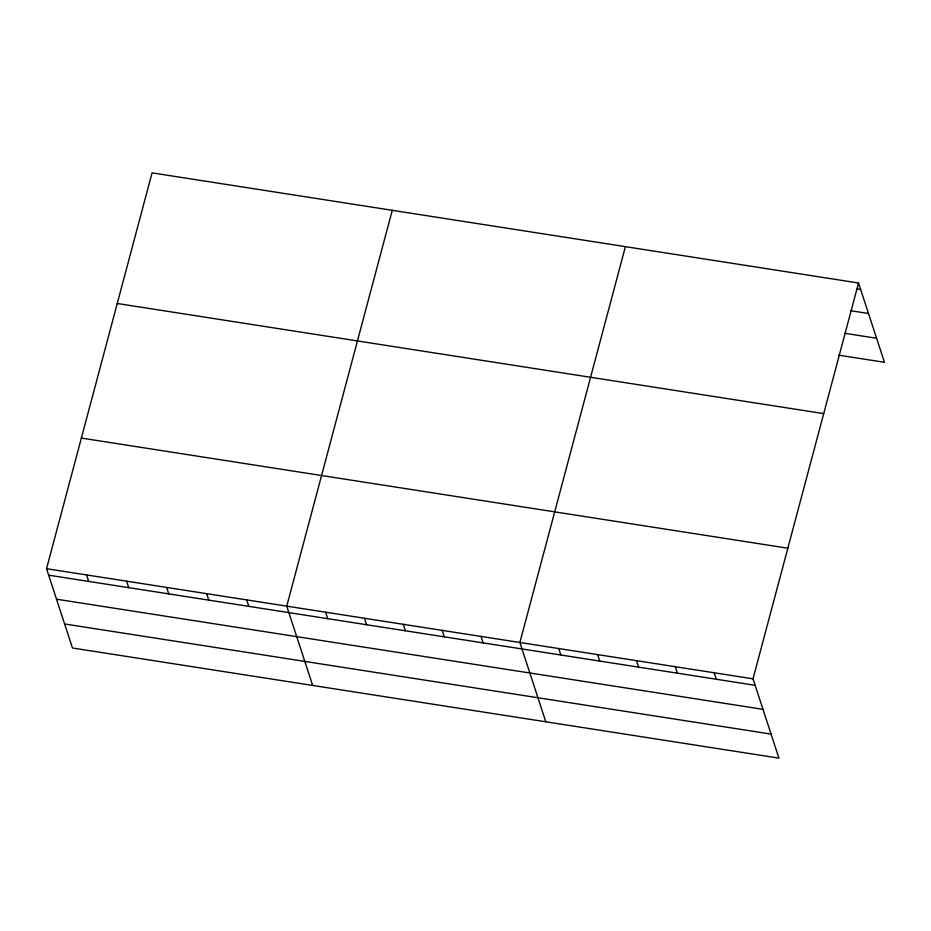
<?xml version="1.0" encoding="UTF-8"?>
<svg xmlns="http://www.w3.org/2000/svg" width="931" height="931" viewBox="0 0 931 931"><rect width="100%" height="100%" fill="white"/><g stroke="black" fill="none" stroke-linecap="round" stroke-linejoin="round"><path stroke-width="1.4" d="M858.533 283.001L753.016 678.827L778.933 758.137L72.467 647.999L46.55 568.701L152.067 172.863L858.533 283.001L884.45 362.299L838.656 355.165M392.265 210.313L286.748 606.139L312.665 685.449M625.399 246.657L519.882 642.483L545.799 721.793M856.485 288.819L860.64 289.471M850.457 310.686L868.495 313.503M844.673 333.286L876.595 338.267M117.248 303.494L823.714 413.62M81.369 438.07L787.835 548.208M46.55 568.701L753.016 678.827M48.668 575.172L755.134 685.297M56.523 599.203L762.989 709.329M64.611 623.968L771.077 734.093M714.158 672.776L716.276 679.246M675.301 666.712L677.419 673.183M636.443 660.661L638.561 667.131M597.597 654.598L599.704 661.068M558.74 648.546L560.846 655.017M481.024 636.432L483.142 642.902M442.167 630.368L444.285 636.839M403.309 624.317L405.427 630.787M364.463 618.254L366.57 624.724M325.606 612.202L327.712 618.673M246.715 599.901L248.833 606.372M206.682 593.664L208.8 600.134M166.649 587.426L168.767 593.885M126.616 581.177L128.734 587.647M86.583 574.939L88.701 581.41"/></g></svg>
